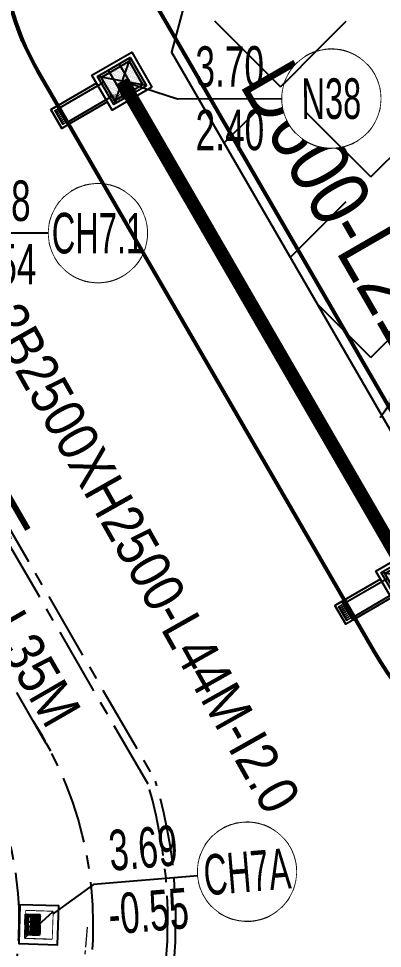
# Model space of a CAD drawing. Extents: x -2063571 to 559285, y 565862 to 1758715.
# Drawn here: x 558420.26 to 558433.72, y 1758426.72 to 1758461.13 of the extents above; entities that cross this region are included whole.
import ezdxf
from ezdxf.enums import TextEntityAlignment as Align

# ---------------------------------------------------------------- set-up
doc = ezdxf.new("R2010")
doc.units = 0
doc.header["$MEASUREMENT"] = 0
doc.set_wipeout_variables(frame=1)
for name, pattern in [('CENTER', [2, 1.25, -0.25, 0.25, -0.25]), ('CENTER2', [1.125, 0.75, -0.125, 0.125, -0.125]), ('DIVIDE2', [0.625, 0.25, -0.125, 0, -0.125, 0, -0.125]), ('HIDDEN', [0.375, 0.25, -0.125])]:
    doc.linetypes.add(name, pattern=pattern)
doc.layers.get('0').update_dxf_attribs({"linetype": 'CONTINUOUS'})
doc.layers.get('DEFPOINTS').update_dxf_attribs({"linetype": 'CONTINUOUS'})
for name, color, linetype in [('1-Pit', 7, 'CONTINUOUS'), ('1Duy NetDong', 1, 'CONTINUOUS'), ('B-3000', 5, 'CONTINUOUS'), ('d600', 4, 'DIVIDE2'), ('d800', 4, 'CENTER2'), ('GA D600', 4, 'CENTER2'), ('M35 X 500', 6, 'CONTINUOUS'), ('QHCT_Đất công cộng đơn vị ở', 1, 'CONTINUOUS'), ('ththep', 3, 'CONTINUOUS'), ('TNM_Dim_mangluoi', 7, 'CONTINUOUS')]:
    doc.layers.add(name, color=color, linetype=linetype)
for name, color, linetype, lineweight in [('11111111111111111', 251, 'CONTINUOUS', 0), ('1Duy CDDC', 4, 'CONTINUOUS', 5), ('1Duy CDMG', 3, 'CONTINUOUS', 5), ('1Duy TenGa', 6, 'CONTINUOUS', 5), ('CHIA LO', 40, 'CONTINUOUS', 0), ('DUONG CAT', 8, 'CONTINUOUS', 9), ('HACH', 9, 'CONTINUOUS', 5), ('KICH THUOC 1', 4, 'CONTINUOUS', 13), ('KT', 254, 'CONTINUOUS', 0), ('Q-MATCAT', 4, 'CONTINUOUS', 0)]:
    doc.layers.add(name, color=color, linetype=linetype, lineweight=lineweight)
doc.styles.add('Arial', font='arial.ttf', dxfattribs={"width": 0.85})
doc.styles.add('GT_Text_Duan1', font='VHAVAN.TTF', dxfattribs={"width": 1.1, "height": 25})
doc.styles.add('TEXT1', font='VHAVANB.TTF')
doc.dimstyles.new('1-1', dxfattribs={"dimtxt": 2, "dimasz": 1, "dimexe": 1, "dimexo": 1, "dimgap": 0.5, "dimtad": 1, "dimzin": 0, "dimdsep": 46, "dimtxsty": 'TEXT1', "dimblk": 'ARCHTICK', "dimcen": 0.09, "dimdle": 1, "dimclrd": 7, "dimclre": 7, "dimclrt": 151, "dimazin": 0, "dimtfac": 1, "dimtofl": 0, "dimtmove": 2, "dimatfit": 3, "dimfxl": 1, "dimtolj": 1, "dimtzin": 0, "dimarcsym": 0})
doc.dimstyles.new('2B2500X2500', dxfattribs={"dimtxt": 2.2, "dimasz": 3.5, "dimexe": 0.18, "dimexo": 0.0625, "dimgap": 0.2, "dimtad": 1, "dimdec": 0, "dimzin": 0, "dimdsep": 46, "dimtxsty": 'Arial', "dimcen": 0.09, "dimse1": 1, "dimse2": 1, "dimsd1": 1, "dimsd2": 1, "dimclrd": 2, "dimclrt": 256, "dimadec": 0, "dimazin": 0, "dimtfac": 1, "dimtdec": 0, "dimtofl": 0, "dimtmove": 2, "dimatfit": 3, "dimfxl": 1, "dimtfill": 1, "dimtfillclr": 256, "dimtolj": 1, "dimtzin": 0, "dimarcsym": 0})
doc.dimstyles.new('B2000X2000', dxfattribs={"dimtxt": 2.2, "dimasz": 3.5, "dimexe": 0.18, "dimexo": 0.0625, "dimgap": 0.2, "dimtad": 1, "dimdec": 0, "dimzin": 0, "dimdsep": 46, "dimtxsty": 'Arial', "dimcen": 0.09, "dimse1": 1, "dimse2": 1, "dimsd1": 1, "dimsd2": 1, "dimclrd": 2, "dimclrt": 256, "dimadec": 0, "dimazin": 0, "dimtfac": 1, "dimtdec": 0, "dimtofl": 0, "dimtmove": 2, "dimatfit": 3, "dimfxl": 1, "dimtfill": 1, "dimtfillclr": 256, "dimtolj": 1, "dimtzin": 0, "dimarcsym": 0})
doc.dimstyles.new('D300', dxfattribs={"dimtxt": 1.5, "dimasz": 3.5, "dimexe": 0.18, "dimexo": 0.0625, "dimgap": 0.2, "dimtad": 1, "dimdec": 0, "dimzin": 0, "dimdsep": 46, "dimtxsty": 'Arial', "dimcen": 0.09, "dimse1": 1, "dimse2": 1, "dimsd1": 1, "dimsd2": 1, "dimclrd": 2, "dimclrt": 256, "dimadec": 0, "dimazin": 0, "dimtfac": 1, "dimtdec": 0, "dimtofl": 0, "dimtmove": 2, "dimatfit": 3, "dimfxl": 1, "dimtfill": 1, "dimtfillclr": 256, "dimtolj": 1, "dimtzin": 0, "dimarcsym": 0})
doc.dimstyles.new('D600', dxfattribs={"dimtxt": 2.2, "dimasz": 3.5, "dimexe": 0.18, "dimexo": 0.0625, "dimgap": 0, "dimtad": 1, "dimdec": 0, "dimzin": 0, "dimdsep": 46, "dimtxsty": 'Arial', "dimcen": 0.09, "dimse1": 1, "dimse2": 1, "dimsd1": 1, "dimsd2": 1, "dimclrd": 2, "dimclrt": 256, "dimadec": 0, "dimazin": 0, "dimtfac": 1, "dimtdec": 0, "dimtofl": 0, "dimtmove": 2, "dimatfit": 3, "dimfxl": 1, "dimtfill": 1, "dimtfillclr": 256, "dimtolj": 1, "dimtzin": 0, "dimarcsym": 0})

# ---------------------------------------------------------------- blocks, each defined once
blk = doc.blocks.new('*D314')
at = {"layer": 'DEFPOINTS', "color": 0, "linetype": 'CENTER2', "lineweight": 35, "transparency": 16777216}
for p in [(558424.544, 1758470.062), (558408.824, 1758460.835), (558409.939, 1758458.935)]:
    blk.add_point(p, dxfattribs=at)
at = {"layer": 'KT', "linetype": 'CENTER2', "transparency": 16777216, "insert": (558419.659, 1758463.439), "char_height": 2.2, "attachment_point": 5, "rotation": 30.41, "style": 'Arial', "bg_fill": 3, "box_fill_scale": 1.25, "bg_fill_color": 256, "bg_fill_true_color": 13158600, "bg_fill_transparency": 0}
blk.add_mtext('\\A1;D600-L18-I1.7', dxfattribs=at)
blk = doc.blocks.new('*D289')
at = {"layer": 'DEFPOINTS', "color": 0, "linetype": 'CENTER2', "lineweight": 35, "transparency": 16777216}
for p in [(558413.469, 1758452.807), (558430.981, 1758422.543), (558429.414, 1758421.636)]:
    blk.add_point(p, dxfattribs=at)
at = {"layer": 'd800', "linetype": 'CENTER2', "transparency": 16777216, "insert": (558420.856, 1758437.074), "char_height": 1.5, "attachment_point": 5, "rotation": 300.0551, "style": 'Arial', "bg_fill": 3, "box_fill_scale": 1.25, "bg_fill_color": 256, "bg_fill_true_color": 13158600, "bg_fill_transparency": 0}
blk.add_mtext('\\A1;L35M', dxfattribs=at)
blk = doc.blocks.new('*D293')
at = {"layer": 'DEFPOINTS', "color": 0, "linetype": 'CENTER2', "lineweight": 35, "transparency": 16777216}
for p in [(558408.658, 1758460.741), (558430.407, 1758422.169), (558421.511, 1758417.153)]:
    blk.add_point(p, dxfattribs=at)
at = {"layer": 'd800', "linetype": 'CENTER2', "transparency": 16777216, "insert": (558424.876, 1758441.163), "char_height": 1.5, "attachment_point": 5, "rotation": 299.4173, "style": 'Arial', "bg_fill": 3, "box_fill_scale": 1.25, "bg_fill_color": 256, "bg_fill_true_color": 13158600, "bg_fill_transparency": 0}
blk.add_mtext('\\A1;2B2500XH2500-L44M-I2.0', dxfattribs=at)
blk = doc.blocks.new('g 25')
at = {"layer": 'HACH'}
h = blk.add_hatch(dxfattribs=at)
h.set_pattern_fill('DOTS', color=1, scale=0.75, angle=474.3672, style=0)
h.set_pattern_definition([(114.3671788103, (-1831200.80478, -224170.26384), (-0.0523692889328, 0.0020098775898), [0, -0.046875])])
edge = h.paths.add_edge_path()
edge.add_line((0.596, 0.239), (-0.595, 0.239))
edge.add_line((-0.595, 0.239), (-0.595, 0.695))
edge.add_line((-0.595, 0.695), (0.596, 0.695))
edge.add_line((0.596, 0.695), (0.596, 0.239))
h = blk.add_hatch(dxfattribs=at)
h.set_pattern_fill('DOTS', color=1, scale=0.75, angle=474.3672, style=0)
h.set_pattern_definition([(114.3671788103, (-1831200.99731, -224169.83876), (-0.0523692889328, 0.0020098775898), [0, -0.046875])])
edge = h.paths.add_edge_path()
edge.add_line((0.596, -0.228), (-0.595, -0.228))
edge.add_line((-0.595, -0.228), (-0.595, 0.229))
edge.add_line((-0.595, 0.229), (0.596, 0.229))
edge.add_line((0.596, 0.229), (0.596, -0.228))
h = blk.add_hatch(dxfattribs=at)
h.set_pattern_fill('DOTS', color=1, scale=0.75, angle=474.3672, style=0)
h.set_pattern_definition([(114.3671788103, (-1831201.18984, -224169.413678), (-0.0523692889328, 0.0020098775898), [0, -0.046875])])
edge = h.paths.add_edge_path()
edge.add_line((0.596, -0.695), (-0.595, -0.695))
edge.add_line((-0.595, -0.695), (-0.595, -0.238))
edge.add_line((-0.595, -0.238), (0.596, -0.238))
edge.add_line((0.596, -0.238), (0.596, -0.695))
at = {"color": 1, "linetype": 'HIDDEN', "ltscale": 7.5}
for p, q in [((-0.304, -2.5), (-0.299, -0.6)), ((0.301, -2.5), (0.301, -0.6)), ((0.301, -2.7), (-0.299, -2.7))]:
    blk.add_line(p, q, dxfattribs=at)
blk.add_lwpolyline([(-0.499, 0.6), (-0.499, -0.6), (0.501, -0.6), (0.501, 0.6)], close=True, dxfattribs=at)
at = {"layer": 'DUONG CAT', "color": 1}
for points in [[(0.596, 0.695), (0.596, 0.239), (-0.595, 0.239), (-0.595, 0.695)], [(0.596, 0.229), (0.596, -0.228), (-0.595, -0.228), (-0.595, 0.229)], [(0.596, -0.238), (0.596, -0.695), (-0.595, -0.695), (-0.595, -0.238)]]:
    blk.add_lwpolyline(points, close=True, dxfattribs=at)
at = {"layer": 'KICH THUOC 1', "color": 1, "ltscale": 5}
for points in [[(-0.299, -2.7), (-0.279, -2.7), (-0.279, -2.55), (-0.299, -2.55)], [(-0.226, -2.7), (-0.206, -2.7), (-0.206, -2.55), (-0.226, -2.55)], [(-0.154, -2.7), (-0.134, -2.7), (-0.134, -2.55), (-0.154, -2.55)], [(-0.081, -2.7), (-0.061, -2.7), (-0.061, -2.55), (-0.081, -2.55)], [(-0.009, -2.7), (0.011, -2.7), (0.011, -2.55), (-0.009, -2.55)], [(0.064, -2.7), (0.084, -2.7), (0.084, -2.55), (0.064, -2.55)], [(0.136, -2.7), (0.156, -2.7), (0.156, -2.55), (0.136, -2.55)], [(0.209, -2.7), (0.229, -2.7), (0.229, -2.55), (0.209, -2.55)], [(0.281, -2.7), (0.301, -2.7), (0.301, -2.55), (0.281, -2.55)]]:
    blk.add_lwpolyline(points, close=True, dxfattribs=at)
at = {"layer": 'M35 X 500', "color": 1}
for p, q in [((0.601, 0.695), (-0.595, -0.695)), ((-0.399, -0.85), (-0.399, -2.5)), ((0.401, -0.85), (0.401, -2.5)), ((-0.399, -2.5), (-0.399, -2.8)), ((0.401, -2.5), (0.401, -2.8)), ((0.401, -2.8), (-0.399, -2.8))]:
    blk.add_line(p, q, dxfattribs=at)
for points in [[(-0.749, 0.85), (-0.749, -0.85), (0.751, -0.85), (0.751, 0.85)], [(-0.599, 0.7), (-0.599, -0.7), (0.601, -0.7), (0.601, 0.7)], [(0.401, -2.8), (0.401, -2.5), (-0.399, -2.5), (-0.399, -2.8)]]:
    blk.add_lwpolyline(points, close=True, dxfattribs=at)
at = {"layer": 'ththep', "color": 1, "ltscale": 5}
for p, q in [((-0.595, 0.695), (0.596, -0.695)), ((-0.599, 0.234), (0.601, 0.234)), ((-0.599, -0.233), (0.601, -0.233)), ((-0.599, -0.7), (0.601, -0.7))]:
    blk.add_line(p, q, dxfattribs=at)
blk = doc.blocks.new('*D294')
at = {"layer": 'DEFPOINTS', "color": 0, "lineweight": 35, "transparency": 16777216}
for p in [(558424.107, 1758458.816), (558437.86, 1758442.249), (558434.722, 1758440.437)]:
    blk.add_point(p, dxfattribs=at)
at = {"layer": 'KT', "transparency": 16777216, "insert": (558433.524, 1758452), "char_height": 2.2, "attachment_point": 5, "rotation": 300.0098, "style": 'Arial', "bg_fill": 3, "box_fill_scale": 1.25, "bg_fill_color": 256, "bg_fill_true_color": 13158600, "bg_fill_transparency": 0}
blk.add_mtext('\\A1;D600-L21-I1.7', dxfattribs=at)
blk = doc.blocks.new('*U131')
at = {"layer": '1Duy NetDong', "ltscale": 0.2}
blk.add_lwpolyline([(6.457, -2.058), (6.552, -2.054), (6.647, -2.045), (6.741, -2.03), (6.834, -2.009), (6.925, -1.982), (7.015, -1.949), (7.102, -1.911), (7.187, -1.868), (7.269, -1.819), (7.347, -1.765), (7.422, -1.707), (7.493, -1.644), (7.561, -1.576), (7.623, -1.504), (7.682, -1.429), (7.735, -1.35), (7.783, -1.268), (7.826, -1.183), (7.864, -1.095), (7.896, -1.006), (7.922, -0.914), (7.942, -0.821), (7.957, -0.727), (7.966, -0.632), (7.968, -0.537), (7.965, -0.442), (7.956, -0.347), (7.941, -0.253), (7.919, -0.16), (7.893, -0.069), (7.86, 0.021), (7.822, 0.108), (7.778, 0.193), (7.73, 0.274), (7.676, 0.353), (7.617, 0.428), (7.554, 0.499), (7.487, 0.566), (7.415, 0.629), (7.34, 0.687), (7.261, 0.741), (7.179, 0.789), (7.094, 0.832), (7.006, 0.869), (6.916, 0.901), (6.825, 0.928), (6.732, 0.948), (6.638, 0.963), (6.543, 0.971), (6.448, 0.974), (6.353, 0.971), (6.258, 0.961), (6.164, 0.946), (6.071, 0.925), (5.98, 0.898), (5.89, 0.866), (5.803, 0.828), (5.718, 0.784), (5.636, 0.736), (5.558, 0.682), (5.483, 0.623), (5.411, 0.56), (5.344, 0.492), (5.281, 0.421), (5.223, 0.345), (5.17, 0.266), (5.122, 0.184), (5.079, 0.099), (5.041, 0.012), (5.009, -0.078), (4.983, -0.169), (4.963, -0.262), (4.948, -0.356), (4.939, -0.451), (4.937, -0.546), (4.94, -0.642), (4.949, -0.736), (4.964, -0.83), (4.985, -0.923), (5.012, -1.015), (5.045, -1.104), (5.083, -1.191), (5.126, -1.276), (5.175, -1.358), (5.229, -1.437), (5.287, -1.512), (5.351, -1.583), (5.418, -1.65), (5.49, -1.713), (5.565, -1.771), (5.644, -1.824), (5.726, -1.872), (5.811, -1.915), (5.899, -1.953), (5.988, -1.985), (6.08, -2.011), (6.173, -2.032), (6.267, -2.046), (6.362, -2.055)], close=True, dxfattribs=at)
at = {"layer": '1Duy NetDong', "ltscale": 3}
blk.add_lwpolyline([(4.937, -0.546), (1.709, -0.556), (1.709, -0.556), (0, 0)], dxfattribs=at)
at = {"layer": '1Duy CDDC', "ltscale": 3, "style": 'GT_Text_Duan1', "width": 0.65}
blk.add_attdef('DG', text='', height=1.25, rotation=0.1774, dxfattribs=at).set_placement((3.324, -0.885), align=Align.TOP_CENTER)
at = {"layer": '1Duy CDMG', "ltscale": 0.2, "style": 'GT_Text_Duan1', "width": 0.65}
blk.add_attdef('MG', text='', height=1.25, rotation=0.1774, dxfattribs=at).set_placement((3.323, -0.551), align=Align.BOTTOM_CENTER)
at = {"ltscale": 0.2}
blk.add_wipeout([(6.457, -2.058), (6.552, -2.054), (6.647, -2.045), (6.741, -2.03), (6.834, -2.009), (6.925, -1.982), (7.015, -1.949), (7.102, -1.911), (7.187, -1.868), (7.269, -1.819), (7.347, -1.765), (7.422, -1.707), (7.493, -1.644), (7.561, -1.576), (7.623, -1.504), (7.682, -1.429), (7.735, -1.35), (7.783, -1.268), (7.826, -1.183), (7.864, -1.095), (7.896, -1.006), (7.922, -0.914), (7.942, -0.821), (7.957, -0.727), (7.966, -0.632), (7.968, -0.537), (7.965, -0.442), (7.956, -0.347), (7.941, -0.253), (7.919, -0.16), (7.893, -0.069), (7.86, 0.021), (7.822, 0.108), (7.778, 0.193), (7.73, 0.274), (7.676, 0.353), (7.617, 0.428), (7.554, 0.499), (7.487, 0.566), (7.415, 0.629), (7.34, 0.687), (7.261, 0.741), (7.179, 0.789), (7.094, 0.832), (7.006, 0.869), (6.916, 0.901), (6.825, 0.928), (6.732, 0.948), (6.638, 0.963), (6.543, 0.971), (6.448, 0.974), (6.353, 0.971), (6.258, 0.961), (6.164, 0.946), (6.071, 0.925), (5.98, 0.898), (5.89, 0.866), (5.803, 0.828), (5.718, 0.784), (5.636, 0.736), (5.558, 0.682), (5.483, 0.623), (5.411, 0.56), (5.344, 0.492), (5.281, 0.421), (5.223, 0.345), (5.17, 0.266), (5.122, 0.184), (5.079, 0.099), (5.041, 0.012), (5.009, -0.078), (4.983, -0.169), (4.963, -0.262), (4.948, -0.356), (4.939, -0.451), (4.937, -0.546), (4.94, -0.642), (4.949, -0.736), (4.964, -0.83), (4.985, -0.923), (5.012, -1.015), (5.045, -1.104), (5.083, -1.191), (5.126, -1.276), (5.175, -1.358), (5.229, -1.437), (5.287, -1.512), (5.351, -1.583), (5.418, -1.65), (5.49, -1.713), (5.565, -1.771), (5.644, -1.824), (5.726, -1.872), (5.811, -1.915), (5.899, -1.953), (5.988, -1.985), (6.08, -2.011), (6.173, -2.032), (6.267, -2.046), (6.362, -2.055)], dxfattribs=at).dxf.layer = '1Duy NetDong'
at = {"layer": '1Duy TenGa', "ltscale": 3, "style": 'GT_Text_Duan1', "width": 0.6}
blk.add_attdef('TEN', text='', height=1.25, rotation=0.1774, dxfattribs=at).set_placement((6.452, -0.542), align=Align.MIDDLE_CENTER)
blk = doc.blocks.new('*U244')
at = {"layer": '1Duy NetDong', "ltscale": 0.2}
blk.add_lwpolyline([(10.076, -0.062), (10.172, -0.059), (10.266, -0.05), (10.36, -0.035), (10.453, -0.014), (10.545, 0.012), (10.634, 0.045), (10.722, 0.082), (10.807, 0.126), (10.889, 0.174), (10.967, 0.228), (11.043, 0.286), (11.114, 0.349), (11.181, 0.416), (11.244, 0.488), (11.303, 0.563), (11.356, 0.642), (11.405, 0.724), (11.448, 0.809), (11.486, 0.896), (11.518, 0.986), (11.545, 1.077), (11.565, 1.17), (11.58, 1.264), (11.589, 1.359), (11.592, 1.454), (11.589, 1.549), (11.58, 1.644), (11.565, 1.738), (11.545, 1.831), (11.518, 1.922), (11.486, 2.012), (11.448, 2.099), (11.405, 2.184), (11.356, 2.266), (11.303, 2.345), (11.244, 2.42), (11.181, 2.492), (11.114, 2.559), (11.043, 2.622), (10.967, 2.68), (10.889, 2.734), (10.807, 2.782), (10.722, 2.826), (10.634, 2.863), (10.545, 2.896), (10.453, 2.922), (10.36, 2.943), (10.266, 2.958), (10.172, 2.967), (10.076, 2.97), (9.981, 2.967), (9.886, 2.958), (9.792, 2.943), (9.699, 2.922), (9.608, 2.896), (9.518, 2.863), (9.431, 2.826), (9.346, 2.782), (9.264, 2.734), (9.185, 2.68), (9.11, 2.622), (9.039, 2.559), (8.971, 2.492), (8.908, 2.42), (8.85, 2.345), (8.797, 2.266), (8.748, 2.184), (8.705, 2.099), (8.667, 2.012), (8.635, 1.922), (8.608, 1.831), (8.587, 1.738), (8.573, 1.644), (8.564, 1.549), (8.561, 1.454), (8.564, 1.359), (8.573, 1.264), (8.587, 1.17), (8.608, 1.077), (8.635, 0.986), (8.667, 0.896), (8.705, 0.809), (8.748, 0.724), (8.797, 0.642), (8.85, 0.563), (8.908, 0.488), (8.971, 0.416), (9.039, 0.349), (9.11, 0.286), (9.185, 0.228), (9.264, 0.174), (9.346, 0.126), (9.431, 0.082), (9.518, 0.045), (9.608, 0.012), (9.699, -0.014), (9.792, -0.035), (9.886, -0.05), (9.981, -0.059)], close=True, dxfattribs=at)
at = {"layer": '1Duy NetDong', "ltscale": 3}
blk.add_lwpolyline([(8.561, 1.454), (5.333, 1.454), (5.333, 1.454), (0, 0)], dxfattribs=at)
at = {"layer": '1Duy CDDC', "ltscale": 3, "style": 'GT_Text_Duan1', "width": 0.65}
blk.add_attdef('DG', text='', height=1.25, dxfattribs=at).set_placement((6.947, 1.121), align=Align.TOP_CENTER)
at = {"layer": '1Duy CDMG', "ltscale": 0.2, "style": 'GT_Text_Duan1', "width": 0.65}
blk.add_attdef('MG', text='', height=1.25, dxfattribs=at).set_placement((6.947, 1.454), align=Align.BOTTOM_CENTER)
at = {"ltscale": 0.2}
blk.add_wipeout([(10.076, -0.062), (10.172, -0.059), (10.266, -0.05), (10.36, -0.035), (10.453, -0.014), (10.545, 0.012), (10.634, 0.045), (10.722, 0.082), (10.807, 0.126), (10.889, 0.174), (10.967, 0.228), (11.043, 0.286), (11.114, 0.349), (11.181, 0.416), (11.244, 0.488), (11.303, 0.563), (11.356, 0.642), (11.405, 0.724), (11.448, 0.809), (11.486, 0.896), (11.518, 0.986), (11.545, 1.077), (11.565, 1.17), (11.58, 1.264), (11.589, 1.359), (11.592, 1.454), (11.589, 1.549), (11.58, 1.644), (11.565, 1.738), (11.545, 1.831), (11.518, 1.922), (11.486, 2.012), (11.448, 2.099), (11.405, 2.184), (11.356, 2.266), (11.303, 2.345), (11.244, 2.42), (11.181, 2.492), (11.114, 2.559), (11.043, 2.622), (10.967, 2.68), (10.889, 2.734), (10.807, 2.782), (10.722, 2.826), (10.634, 2.863), (10.545, 2.896), (10.453, 2.922), (10.36, 2.943), (10.266, 2.958), (10.172, 2.967), (10.076, 2.97), (9.981, 2.967), (9.886, 2.958), (9.792, 2.943), (9.699, 2.922), (9.608, 2.896), (9.518, 2.863), (9.431, 2.826), (9.346, 2.782), (9.264, 2.734), (9.185, 2.68), (9.11, 2.622), (9.039, 2.559), (8.971, 2.492), (8.908, 2.42), (8.85, 2.345), (8.797, 2.266), (8.748, 2.184), (8.705, 2.099), (8.667, 2.012), (8.635, 1.922), (8.608, 1.831), (8.587, 1.738), (8.573, 1.644), (8.564, 1.549), (8.561, 1.454), (8.564, 1.359), (8.573, 1.264), (8.587, 1.17), (8.608, 1.077), (8.635, 0.986), (8.667, 0.896), (8.705, 0.809), (8.748, 0.724), (8.797, 0.642), (8.85, 0.563), (8.908, 0.488), (8.971, 0.416), (9.039, 0.349), (9.11, 0.286), (9.185, 0.228), (9.264, 0.174), (9.346, 0.126), (9.431, 0.082), (9.518, 0.045), (9.608, 0.012), (9.699, -0.014), (9.792, -0.035), (9.886, -0.05), (9.981, -0.059)], dxfattribs=at).dxf.layer = '1Duy NetDong'
at = {"layer": '1Duy TenGa', "ltscale": 3, "style": 'GT_Text_Duan1', "width": 0.6}
blk.add_attdef('TEN', text='', height=1.25, dxfattribs=at).set_placement((10.076, 1.454), align=Align.MIDDLE_CENTER)
blk = doc.blocks.new('*U246')
at = {"layer": '1Duy NetDong', "ltscale": 0.2}
blk.add_lwpolyline([(6.668, -0.338), (6.763, -0.335), (6.858, -0.325), (6.952, -0.31), (7.045, -0.289), (7.136, -0.262), (7.226, -0.23), (7.313, -0.192), (7.398, -0.148), (7.479, -0.099), (7.558, -0.046), (7.633, 0.013), (7.704, 0.076), (7.771, 0.144), (7.834, 0.215), (7.892, 0.291), (7.946, 0.37), (7.994, 0.452), (8.037, 0.537), (8.074, 0.624), (8.106, 0.714), (8.133, 0.806), (8.153, 0.899), (8.168, 0.993), (8.176, 1.087), (8.179, 1.183), (8.176, 1.278), (8.167, 1.373), (8.151, 1.467), (8.13, 1.559), (8.103, 1.651), (8.071, 1.74), (8.033, 1.828), (7.989, 1.912), (7.941, 1.994), (7.887, 2.073), (7.828, 2.148), (7.765, 2.219), (7.697, 2.286), (7.626, 2.349), (7.55, 2.407), (7.471, 2.46), (7.389, 2.509), (7.304, 2.552), (7.217, 2.589), (7.127, 2.621), (7.036, 2.647), (6.943, 2.668), (6.849, 2.682), (6.754, 2.691), (6.659, 2.694), (6.563, 2.691), (6.469, 2.681), (6.375, 2.666), (6.282, 2.645), (6.19, 2.618), (6.101, 2.586), (6.014, 2.548), (5.929, 2.504), (5.847, 2.455), (5.768, 2.402), (5.693, 2.343), (5.622, 2.28), (5.555, 2.212), (5.492, 2.141), (5.434, 2.065), (5.381, 1.986), (5.333, 1.904), (5.29, 1.819), (5.252, 1.732), (5.22, 1.642), (5.194, 1.55), (5.173, 1.457), (5.159, 1.363), (5.15, 1.268), (5.147, 1.173), (5.151, 1.078), (5.16, 0.983), (5.175, 0.889), (5.196, 0.796), (5.223, 0.705), (5.256, 0.616), (5.294, 0.528), (5.337, 0.444), (5.386, 0.362), (5.44, 0.283), (5.498, 0.208), (5.561, 0.137), (5.629, 0.07), (5.701, 0.007), (5.776, -0.051), (5.855, -0.104), (5.937, -0.153), (6.022, -0.196), (6.11, -0.233), (6.199, -0.265), (6.291, -0.291), (6.384, -0.312), (6.478, -0.327), (6.573, -0.335)], close=True, dxfattribs=at)
at = {"layer": '1Duy NetDong', "ltscale": 3}
blk.add_lwpolyline([(5.147, 1.173), (1.919, 1.163), (1.919, 1.163), (0, 0)], dxfattribs=at)
at = {"layer": '1Duy CDDC', "ltscale": 3, "style": 'GT_Text_Duan1', "width": 0.65}
blk.add_attdef('DG', text='', height=1.25, rotation=0.1774, dxfattribs=at).set_placement((3.534, 0.835), align=Align.TOP_CENTER)
at = {"layer": '1Duy CDMG', "ltscale": 0.2, "style": 'GT_Text_Duan1', "width": 0.65}
blk.add_attdef('MG', text='', height=1.25, rotation=0.1774, dxfattribs=at).set_placement((3.533, 1.168), align=Align.BOTTOM_CENTER)
at = {"ltscale": 0.2}
blk.add_wipeout([(6.668, -0.338), (6.763, -0.335), (6.858, -0.325), (6.952, -0.31), (7.045, -0.289), (7.136, -0.262), (7.226, -0.23), (7.313, -0.192), (7.398, -0.148), (7.479, -0.099), (7.558, -0.046), (7.633, 0.013), (7.704, 0.076), (7.771, 0.144), (7.834, 0.215), (7.892, 0.291), (7.946, 0.37), (7.994, 0.452), (8.037, 0.537), (8.074, 0.624), (8.106, 0.714), (8.133, 0.806), (8.153, 0.899), (8.168, 0.993), (8.176, 1.087), (8.179, 1.183), (8.176, 1.278), (8.167, 1.373), (8.151, 1.467), (8.13, 1.559), (8.103, 1.651), (8.071, 1.74), (8.033, 1.828), (7.989, 1.912), (7.941, 1.994), (7.887, 2.073), (7.828, 2.148), (7.765, 2.219), (7.697, 2.286), (7.626, 2.349), (7.55, 2.407), (7.471, 2.46), (7.389, 2.509), (7.304, 2.552), (7.217, 2.589), (7.127, 2.621), (7.036, 2.647), (6.943, 2.668), (6.849, 2.682), (6.754, 2.691), (6.659, 2.694), (6.563, 2.691), (6.469, 2.681), (6.375, 2.666), (6.282, 2.645), (6.19, 2.618), (6.101, 2.586), (6.014, 2.548), (5.929, 2.504), (5.847, 2.455), (5.768, 2.402), (5.693, 2.343), (5.622, 2.28), (5.555, 2.212), (5.492, 2.141), (5.434, 2.065), (5.381, 1.986), (5.333, 1.904), (5.29, 1.819), (5.252, 1.732), (5.22, 1.642), (5.194, 1.55), (5.173, 1.457), (5.159, 1.363), (5.15, 1.268), (5.147, 1.173), (5.151, 1.078), (5.16, 0.983), (5.175, 0.889), (5.196, 0.796), (5.223, 0.705), (5.256, 0.616), (5.294, 0.528), (5.337, 0.444), (5.386, 0.362), (5.44, 0.283), (5.498, 0.208), (5.561, 0.137), (5.629, 0.07), (5.701, 0.007), (5.776, -0.051), (5.855, -0.104), (5.937, -0.153), (6.022, -0.196), (6.11, -0.233), (6.199, -0.265), (6.291, -0.291), (6.384, -0.312), (6.478, -0.327), (6.573, -0.335)], dxfattribs=at).dxf.layer = '1Duy NetDong'
at = {"layer": '1Duy TenGa', "ltscale": 3, "style": 'GT_Text_Duan1', "width": 0.6}
blk.add_attdef('TEN', text='', height=1.25, rotation=0.1774, dxfattribs=at).set_placement((6.663, 1.178), align=Align.MIDDLE_CENTER)
blk = doc.blocks.new('hoga')
at = {"layer": '1-Pit', "color": 40, "linetype": 'Continuous'}
for points in [[(0.72, 0.72), (0.72, -0.72), (-0.72, -0.72), (-0.72, 0.72)], [(0.5, 0.5), (0.5, -0.5), (-0.5, -0.5), (-0.5, 0.5)]]:
    blk.add_lwpolyline(points, close=True, dxfattribs=at)
at = {"color": 40, "linetype": 'Continuous'}
blk.add_wipeout([(-0.5, -0.5), (-0.5, 0.5), (0.5, 0.5), (0.5, -0.5), (-0.5, -0.499)], dxfattribs=at).dxf.layer = '1-Pit'
at = {"layer": '1-Pit', "color": 40, "linetype": 'Continuous'}
for p, q in [((0.5, 0.382), (-0.042, 0.382)), ((-0.042, 0), (-0.042, 0.382)), ((0.099, 0.327), (0.099, 0.382)), ((0.11, 0.327), (0.11, 0.382)), ((0.333, 0.327), (0.333, 0.382)), ((0.344, 0.327), (0.344, 0.382)), ((0.5, 0.382), (0.5, -0.345)), ((0.5, 0), (0.5, 0.382)), ((-0.042, 0), (-0.042, 0.313)), ((-0.031, 0), (-0.031, 0.302)), ((0.404, 0.327), (-0.027, 0.327)), ((0.1, 0.313), (-0.027, 0.313)), ((-0.027, 0.313), (-0.027, 0)), ((-0.027, 0), (-0.027, 0.305)), ((-0.027, 0), (-0.027, 0.305)), ((-0.027, 0), (-0.027, 0.305)), ((-0.027, 0), (-0.027, 0.302)), ((0.404, 0.316), (-0.016, 0.316)), ((-0.013, 0.298), (0.402, 0.298)), ((-0.013, 0.298), (0.402, 0.298)), ((-0.013, 0.298), (0.402, 0.298)), ((-0.013, 0.298), (-0.013, 0)), ((-0.013, 0.298), (-0.013, 0)), ((-0.013, 0.298), (-0.013, 0)), ((-0.013, 0.291), (-0.013, 0.276)), ((-0.013, 0.284), (-0.013, 0)), ((-0.013, 0.247), (-0.013, 0.233)), ((-0.013, 0.204), (-0.013, 0.189)), ((-0.013, 0.16), (-0.013, 0.145)), ((-0.013, 0.116), (-0.013, 0.102)), ((-0.013, 0.073), (-0.013, 0.058)), ((-0.013, 0.029), (-0.013, 0.015)), ((-0.013, 0), (0.3, 0)), ((-0.013, 0), (0.3, 0)), ((-0.005, 0.298), (0.098, 0.298)), ((-0.005, 0.269), (0.105, 0.269)), ((-0.005, 0.255), (0.107, 0.255)), ((-0.005, 0.225), (0.107, 0.225)), ((-0.005, 0.211), (0.107, 0.211)), ((-0.005, 0.182), (0.107, 0.182)), ((-0.005, 0.167), (0.107, 0.167)), ((-0.005, 0.138), (0.107, 0.138)), ((-0.005, 0.124), (0.107, 0.124)), ((-0.005, 0.095), (0.107, 0.095)), ((-0.005, 0.08), (0.107, 0.08)), ((-0.005, 0.051), (0.107, 0.051)), ((-0.005, 0.036), (0.107, 0.036)), ((-0.005, 0.007), (0.107, 0.007)), ((0.387, 0.298), (0.002, 0.298)), ((0.113, 0.284), (0.113, 0.276)), ((0.115, 0.247), (0.115, 0.233)), ((0.115, 0.204), (0.115, 0.189)), ((0.115, 0.16), (0.115, 0.145)), ((0.115, 0.116), (0.115, 0.102)), ((0.115, 0.073), (0.115, 0.058)), ((0.115, 0.029), (0.115, 0.015)), ((0.144, 0.247), (0.144, 0.233)), ((0.144, 0.204), (0.144, 0.189)), ((0.144, 0.16), (0.144, 0.145)), ((0.144, 0.116), (0.144, 0.102)), ((0.144, 0.073), (0.144, 0.058)), ((0.144, 0.029), (0.144, 0.015)), ((0.145, 0.291), (0.145, 0.276)), ((0.264, 0.255), (0.151, 0.255)), ((0.264, 0.225), (0.151, 0.225)), ((0.264, 0.211), (0.151, 0.211)), ((0.264, 0.182), (0.151, 0.182)), ((0.264, 0.167), (0.151, 0.167)), ((0.264, 0.138), (0.151, 0.138)), ((0.264, 0.124), (0.151, 0.124)), ((0.264, 0.095), (0.151, 0.095)), ((0.264, 0.08), (0.151, 0.08)), ((0.264, 0.051), (0.151, 0.051)), ((0.264, 0.036), (0.151, 0.036)), ((0.264, 0.007), (0.151, 0.007)), ((0.264, 0.298), (0.153, 0.298)), ((0.264, 0.269), (0.153, 0.269)), ((0.158, 0.313), (0.431, 0.313)), ((0.264, 0.298), (0.16, 0.298)), ((0.229, 0.004), (0.229, 0)), ((0.271, 0.291), (0.271, 0.276)), ((0.271, 0.247), (0.271, 0.233)), ((0.271, 0.204), (0.271, 0.189)), ((0.271, 0.16), (0.271, 0.145)), ((0.271, 0.116), (0.271, 0.102)), ((0.271, 0.073), (0.271, 0.058)), ((0.271, 0.029), (0.271, 0.015)), ((0.3, 0.284), (0.3, 0)), ((0.3, 0.284), (0.402, 0.284)), ((0.3, 0.095), (0.402, 0.095)), ((0.3, 0.08), (0.402, 0.08)), ((0.3, -0.284), (0.3, 0)), ((0.402, 0.298), (0.402, 0)), ((0.402, 0.298), (0.402, 0)), ((0.402, 0.298), (0.402, 0)), ((0.402, 0), (0.402, 0.284)), ((0.402, 0), (0.402, 0.284)), ((0.402, -0.298), (0.402, 0)), ((0.402, -0.298), (0.402, 0)), ((0.402, -0.298), (0.402, 0)), ((0.402, 0), (0.402, -0.284)), ((0.402, 0), (0.402, -0.284)), ((0.431, 0.327), (0.404, 0.327)), ((0.42, 0.316), (0.404, 0.316)), ((0.431, 0), (0.431, 0.313)), ((0.473, 0.205), (0.431, 0.205)), ((0.473, 0.137), (0.431, 0.137)), ((0.431, 0), (0.431, -0.313)), ((0.435, 0), (0.435, 0.302)), ((0.476, 0.205), (0.435, 0.205)), ((0.476, 0.137), (0.435, 0.137)), ((0.435, 0), (0.435, -0.302)), ((0.445, 0), (0.445, 0.313)), ((0.489, 0.215), (0.445, 0.215)), ((0.482, 0.207), (0.445, 0.207)), ((0.482, 0.135), (0.445, 0.135)), ((0.489, 0.127), (0.445, 0.127)), ((0.445, 0), (0.445, -0.313)), ((0.454, 0.215), (0.454, 0.127)), ((0.454, 0.205), (0.454, 0.137)), ((0.461, 0.224), (0.461, 0.122)), ((0.468, 0.215), (0.468, 0.127)), ((0.468, 0.205), (0.468, 0.137)), ((0.476, 0.205), (0.476, 0.137)), ((0.482, 0.135), (0.482, 0.207)), ((0.489, 0.127), (0.489, 0.215)), ((0.5, 0), (0.5, -0.382)), ((-0.042, 0), (-0.042, -0.382)), ((-0.042, 0), (-0.042, -0.313)), ((-0.031, 0), (-0.031, -0.302)), ((-0.027, 0), (-0.027, -0.305)), ((-0.027, 0), (-0.027, -0.305)), ((-0.027, 0), (-0.027, -0.305)), ((-0.027, -0.313), (-0.027, 0)), ((-0.027, 0), (-0.027, -0.302)), ((0.1, -0.313), (-0.027, -0.313)), ((0.404, -0.327), (-0.027, -0.327)), ((0.404, -0.316), (-0.016, -0.316)), ((-0.013, -0.298), (-0.013, 0)), ((-0.013, -0.298), (-0.013, 0)), ((-0.013, -0.298), (-0.013, 0)), ((-0.013, -0.284), (-0.013, 0)), ((-0.013, -0.029), (-0.013, -0.015)), ((-0.013, -0.073), (-0.013, -0.058)), ((-0.013, -0.116), (-0.013, -0.102)), ((-0.013, -0.16), (-0.013, -0.145)), ((-0.013, -0.204), (-0.013, -0.189)), ((-0.013, -0.247), (-0.013, -0.233)), ((-0.013, -0.291), (-0.013, -0.276)), ((-0.013, -0.298), (0.402, -0.298)), ((-0.013, -0.298), (0.402, -0.298)), ((-0.013, -0.298), (0.402, -0.298)), ((-0.005, -0.007), (0.107, -0.007)), ((-0.005, -0.036), (0.107, -0.036)), ((-0.005, -0.051), (0.107, -0.051)), ((-0.005, -0.08), (0.107, -0.08)), ((-0.005, -0.095), (0.107, -0.095)), ((-0.005, -0.124), (0.107, -0.124)), ((-0.005, -0.138), (0.107, -0.138)), ((-0.005, -0.167), (0.107, -0.167)), ((-0.005, -0.182), (0.107, -0.182)), ((-0.005, -0.211), (0.107, -0.211)), ((-0.005, -0.225), (0.107, -0.225)), ((-0.005, -0.255), (0.107, -0.255)), ((-0.005, -0.269), (0.105, -0.269)), ((-0.005, -0.298), (0.098, -0.298)), ((0.387, -0.298), (0.002, -0.298)), ((0.099, -0.327), (0.099, -0.382)), ((0.11, -0.327), (0.11, -0.382)), ((0.113, -0.284), (0.113, -0.276)), ((0.115, -0.029), (0.115, -0.015)), ((0.115, -0.073), (0.115, -0.058)), ((0.115, -0.116), (0.115, -0.102)), ((0.115, -0.16), (0.115, -0.145)), ((0.115, -0.204), (0.115, -0.189)), ((0.115, -0.247), (0.115, -0.233)), ((0.144, -0.029), (0.144, -0.015)), ((0.144, -0.073), (0.144, -0.058)), ((0.144, -0.116), (0.144, -0.102)), ((0.144, -0.16), (0.144, -0.145)), ((0.144, -0.204), (0.144, -0.189)), ((0.144, -0.247), (0.144, -0.233)), ((0.145, -0.291), (0.145, -0.276)), ((0.264, -0.007), (0.151, -0.007)), ((0.264, -0.036), (0.151, -0.036)), ((0.264, -0.051), (0.151, -0.051)), ((0.264, -0.08), (0.151, -0.08)), ((0.264, -0.095), (0.151, -0.095)), ((0.264, -0.124), (0.151, -0.124)), ((0.264, -0.138), (0.151, -0.138)), ((0.264, -0.167), (0.151, -0.167)), ((0.264, -0.182), (0.151, -0.182)), ((0.264, -0.211), (0.151, -0.211)), ((0.264, -0.225), (0.151, -0.225)), ((0.264, -0.255), (0.151, -0.255)), ((0.264, -0.269), (0.153, -0.269)), ((0.264, -0.298), (0.153, -0.298)), ((0.158, -0.313), (0.431, -0.313)), ((0.264, -0.298), (0.16, -0.298)), ((0.271, -0.029), (0.271, -0.015)), ((0.271, -0.073), (0.271, -0.058)), ((0.271, -0.116), (0.271, -0.102)), ((0.271, -0.16), (0.271, -0.145)), ((0.271, -0.204), (0.271, -0.189)), ((0.271, -0.247), (0.271, -0.233)), ((0.271, -0.291), (0.271, -0.276)), ((0.3, -0.08), (0.402, -0.08)), ((0.3, -0.095), (0.402, -0.095)), ((0.3, -0.284), (0.402, -0.284)), ((0.333, -0.327), (0.333, -0.382)), ((0.344, -0.327), (0.344, -0.382)), ((0.42, -0.316), (0.404, -0.316)), ((0.431, -0.327), (0.404, -0.327)), ((0.473, -0.137), (0.431, -0.137)), ((0.473, -0.205), (0.431, -0.205)), ((0.476, -0.137), (0.435, -0.137)), ((0.476, -0.205), (0.435, -0.205)), ((0.489, -0.127), (0.445, -0.127)), ((0.482, -0.135), (0.445, -0.135)), ((0.482, -0.207), (0.445, -0.207)), ((0.489, -0.215), (0.445, -0.215)), ((0.454, -0.215), (0.454, -0.127)), ((0.454, -0.205), (0.454, -0.137)), ((0.461, -0.224), (0.461, -0.122)), ((0.468, -0.215), (0.468, -0.127)), ((0.468, -0.205), (0.468, -0.137)), ((0.476, -0.205), (0.476, -0.137)), ((0.482, -0.135), (0.482, -0.207)), ((0.489, -0.127), (0.489, -0.215)), ((0.5, -0.382), (-0.042, -0.382))]:
    blk.add_line(p, q, dxfattribs=at)
at = {"layer": '1-Pit', "color": 40, "linetype": 'Continuous', "const_width": 0.00742}
for points in [[(0.032, 0.018, 1), (0.039, 0.018, 1)], [(0.032, -0.018, -1), (0.039, -0.018, -1)]]:
    blk.add_lwpolyline(points, format="xyb", close=True, dxfattribs=at)
at = {"layer": '1-Pit', "color": 40, "linetype": 'Continuous'}
for centre in [(0.001, 0.355), (0.464, 0.355), (0.001, -0.355), (0.464, -0.355)]:
    blk.add_circle(centre, 0.0109, dxfattribs=at)
for centre, radius, start, end in [((-0.027, 0.313), 0.0145, 90, 180), ((-0.016, 0.302), 0.0145, 90, 180), ((0.002, 0.284), 0.0145, 90, 180), ((-0.005, 0.291), 0.00727, 90, 180), ((-0.005, 0.276), 0.00727, 180, 270), ((-0.005, 0.247), 0.00727, 90, 180), ((-0.005, 0.233), 0.00727, 180, 270), ((-0.005, 0.204), 0.00727, 90, 180), ((-0.005, 0.189), 0.00727, 180, 270), ((-0.005, 0.16), 0.00727, 90, 180), ((-0.005, 0.145), 0.00727, 180, 270), ((-0.005, 0.116), 0.00727, 90, 180), ((-0.005, 0.102), 0.00727, 180, 270), ((-0.005, 0.073), 0.00727, 90, 180), ((-0.005, 0.058), 0.00727, 180, 270), ((-0.005, 0.029), 0.00727, 90, 180), ((-0.005, 0.015), 0.00727, 180, 270), ((0.098, 0.284), 0.0145, 0, 90), ((0.1, 0.284), 0.0291, 0, 90), ((0.105, 0.276), 0.00727, 270, 0), ((0.107, 0.247), 0.00727, 0, 90), ((0.107, 0.233), 0.00727, 270, 0), ((0.107, 0.204), 0.00727, 0, 90), ((0.107, 0.189), 0.00727, 270, 0), ((0.107, 0.16), 0.00727, 0, 90), ((0.107, 0.145), 0.00727, 270, 0), ((0.107, 0.116), 0.00727, 0, 90), ((0.107, 0.102), 0.00727, 270, 0), ((0.107, 0.073), 0.00727, 0, 90), ((0.107, 0.058), 0.00727, 270, 0), ((0.107, 0.029), 0.00727, 0, 90), ((0.107, 0.015), 0.00727, 270, 0), ((0.158, 0.284), 0.0291, 90, 180), ((0.151, 0.247), 0.00727, 90, 180), ((0.151, 0.233), 0.00727, 180, 270), ((0.151, 0.204), 0.00727, 90, 180), ((0.151, 0.189), 0.00727, 180, 270), ((0.151, 0.16), 0.00727, 90, 180), ((0.151, 0.145), 0.00727, 180, 270), ((0.151, 0.116), 0.00727, 90, 180), ((0.151, 0.102), 0.00727, 180, 270), ((0.151, 0.073), 0.00727, 90, 180), ((0.151, 0.058), 0.00727, 180, 270), ((0.151, 0.029), 0.00727, 90, 180), ((0.151, 0.015), 0.00727, 180, 270), ((0.153, 0.291), 0.00727, 90, 180), ((0.153, 0.276), 0.00727, 180, 270), ((0.264, 0.291), 0.00727, 0, 90), ((0.264, 0.276), 0.00727, 270, 0), ((0.264, 0.247), 0.00727, 0, 90), ((0.264, 0.233), 0.00727, 270, 0), ((0.264, 0.204), 0.00727, 0, 90), ((0.264, 0.189), 0.00727, 270, 0), ((0.264, 0.16), 0.00727, 0, 90), ((0.264, 0.145), 0.00727, 270, 0), ((0.264, 0.116), 0.00727, 0, 90), ((0.264, 0.102), 0.00727, 270, 0), ((0.264, 0.073), 0.00727, 0, 90), ((0.264, 0.058), 0.00727, 270, 0), ((0.264, 0.029), 0.00727, 0, 90), ((0.264, 0.015), 0.00727, 270, 0), ((0.387, 0.284), 0.0145, 0, 90), ((0.42, 0.302), 0.0145, 0, 90), ((0.431, 0.313), 0.0145, 0, 90), ((-0.027, -0.313), 0.0145, 180, 270), ((-0.016, -0.302), 0.0145, 180, 270), ((-0.005, -0.015), 0.00727, 90, 180), ((-0.005, -0.029), 0.00727, 180, 270), ((-0.005, -0.058), 0.00727, 90, 180), ((-0.005, -0.073), 0.00727, 180, 270), ((-0.005, -0.102), 0.00727, 90, 180), ((-0.005, -0.116), 0.00727, 180, 270), ((-0.005, -0.145), 0.00727, 90, 180), ((-0.005, -0.16), 0.00727, 180, 270), ((-0.005, -0.189), 0.00727, 90, 180), ((-0.005, -0.204), 0.00727, 180, 270), ((-0.005, -0.233), 0.00727, 90, 180), ((-0.005, -0.247), 0.00727, 180, 270), ((-0.005, -0.276), 0.00727, 90, 180), ((0.002, -0.284), 0.0145, 180, 270), ((-0.005, -0.291), 0.00727, 180, 270), ((0.098, -0.284), 0.0145, 270, 0), ((0.1, -0.284), 0.0291, 270, 0), ((0.105, -0.276), 0.00727, 0, 90), ((0.107, -0.015), 0.00727, 0, 90), ((0.107, -0.029), 0.00727, 270, 0), ((0.107, -0.058), 0.00727, 0, 90), ((0.107, -0.073), 0.00727, 270, 0), ((0.107, -0.102), 0.00727, 0, 90), ((0.107, -0.116), 0.00727, 270, 0), ((0.107, -0.145), 0.00727, 0, 90), ((0.107, -0.16), 0.00727, 270, 0), ((0.107, -0.189), 0.00727, 0, 90), ((0.107, -0.204), 0.00727, 270, 0), ((0.107, -0.233), 0.00727, 0, 90), ((0.107, -0.247), 0.00727, 270, 0), ((0.158, -0.284), 0.0291, 180, 270), ((0.151, -0.015), 0.00727, 90, 180), ((0.151, -0.029), 0.00727, 180, 270), ((0.151, -0.058), 0.00727, 90, 180), ((0.151, -0.073), 0.00727, 180, 270), ((0.151, -0.102), 0.00727, 90, 180), ((0.151, -0.116), 0.00727, 180, 270), ((0.151, -0.145), 0.00727, 90, 180), ((0.151, -0.16), 0.00727, 180, 270), ((0.151, -0.189), 0.00727, 90, 180), ((0.151, -0.204), 0.00727, 180, 270), ((0.151, -0.233), 0.00727, 90, 180), ((0.151, -0.247), 0.00727, 180, 270), ((0.153, -0.276), 0.00727, 90, 180), ((0.153, -0.291), 0.00727, 180, 270), ((0.264, -0.015), 0.00727, 0, 90), ((0.264, -0.029), 0.00727, 270, 0), ((0.264, -0.058), 0.00727, 0, 90), ((0.264, -0.073), 0.00727, 270, 0), ((0.264, -0.102), 0.00727, 0, 90), ((0.264, -0.116), 0.00727, 270, 0), ((0.264, -0.145), 0.00727, 0, 90), ((0.264, -0.16), 0.00727, 270, 0), ((0.264, -0.189), 0.00727, 0, 90), ((0.264, -0.204), 0.00727, 270, 0), ((0.264, -0.233), 0.00727, 0, 90), ((0.264, -0.247), 0.00727, 270, 0), ((0.264, -0.276), 0.00727, 0, 90), ((0.264, -0.291), 0.00727, 270, 0), ((0.387, -0.284), 0.0145, 270, 0), ((0.42, -0.302), 0.0145, 270, 0), ((0.431, -0.313), 0.0145, 270, 0)]:
    blk.add_arc(centre, radius, start, end, dxfattribs=at)
at = {"layer": 'TNM_Dim_mangluoi', "linetype": 'ByBlock'}
blk.add_line((-0.5, 0.5), (0.5, -0.5), dxfattribs=at)
blk = doc.blocks.new('_ARCHTICK')
at = {"color": 0, "linetype": 'ByBlock', "const_width": 0.15}
blk.add_lwpolyline([(-0.5, -0.5), (0.5, 0.5)], dxfattribs=at)
blk = doc.blocks.new('*D310')
at = {"layer": 'DEFPOINTS', "color": 0, "linetype": 'CENTER2', "lineweight": 35, "transparency": 16777216}
for p in [(558413.234, 1758453.813), (558408.375, 1758451.001), (558417.197, 1758446.964)]:
    blk.add_point(p, dxfattribs=at)
at = {"layer": 'Q-MATCAT', "color": 7, "linetype": 'CENTER2', "lineweight": -2, "transparency": 16777216}
for p, q in [((558413.735, 1758452.947), (558417.697, 1758446.099)), ((558408.876, 1758450.136), (558412.839, 1758443.288)), ((558411.472, 1758443.652), (558418.062, 1758447.465))]:
    blk.add_line(p, q, dxfattribs=at)
for p, rotation in [((558417.197, 1758446.964), 30.05484365583885), ((558412.338, 1758444.153), 210.0548436558388)]:
    blk.add_blockref('_ARCHTICK', p, dxfattribs=dict(at, rotation=rotation))
at = {"layer": 'Q-MATCAT', "color": 151, "linetype": 'CENTER2', "transparency": 16777216, "insert": (558417.183, 1758441.384), "char_height": 2, "attachment_point": 5, "rotation": 30.0548, "style": 'TEXT1'}
blk.add_mtext('\\A1;5.61M', dxfattribs=at)

msp = doc.modelspace()

# ---------------------------------------------------------------- dimensions: what is measured, and where the dimension line sits
at = {"layer": 'KT', "linetype": 'CENTER2'}
dim = msp.add_linear_dim(base=(558409.939, 1758458.935), p1=(558424.544, 1758470.062), p2=(558408.824, 1758460.835), angle=210.41, dimstyle='D600', override={"dimpost": 'D600-L<>-I1.7'}, dxfattribs=at)
dim.commit()
dim.dimension.update_dxf_attribs({"geometry": '*D314', "text_midpoint": (558419.659, 1758463.439), "dimtype": 161})

# ---------------------------------------------------------------- next in the draw order: linework, layer by layer
at = {"layer": 'B-3000', "color": 7, "linetype": 'CENTER', "ltscale": 2, "flags": 128}
msp.add_lwpolyline([(558425.05, 1758432.793), (558408.824, 1758460.835)], dxfattribs=at)

# ---------------------------------------------------------------- next in the draw order: dimensions: what is measured, and where the dimension line sits
at = {"layer": 'd800', "linetype": 'CENTER2'}
dim = msp.add_linear_dim(base=(558429.414, 1758421.636), p1=(558413.469, 1758452.807), p2=(558430.981, 1758422.543), angle=300.0551, dimstyle='B2000X2000', override={"dimtxt": 1.5, "dimpost": 'L<>M'}, dxfattribs=at)
dim.commit()
dim.dimension.update_dxf_attribs({"geometry": '*D289', "text_midpoint": (558420.856, 1758437.074), "dimtype": 161})

# ---------------------------------------------------------------- next in the draw order: dimensions: what is measured, and where the dimension line sits
dim = msp.add_linear_dim(base=(558421.511, 1758417.153), p1=(558408.658, 1758460.741), p2=(558430.407, 1758422.169), angle=299.4173, dimstyle='2B2500X2500', override={"dimtxt": 1.5, "dimpost": '2B2500XH2500-L<>M-I2.0'}, dxfattribs=at)
dim.commit()
dim.dimension.update_dxf_attribs({"geometry": '*D293', "text_midpoint": (558424.876, 1758441.163), "dimtype": 161})

# ---------------------------------------------------------------- next in the draw order: linework, layer by layer
at = {"layer": 'B-3000', "color": 8, "linetype": 'CENTER', "ltscale": 2, "flags": 128}
msp.add_lwpolyline([(558421.451, 1758434.021), (558400.147, 1758470.839)], dxfattribs=at)
at = {"layer": 'B-3000', "color": 7, "linetype": 'CENTER', "ltscale": 2, "elevation": -0.7, "flags": 128}
msp.add_lwpolyline([(558414.404, 1758417.003), (558415.879, 1758418.291, 0.364663), (558418.633, 1758433.886, 0.364663)], format="xyb", dxfattribs=at)
at = {"layer": 'd600', "color": 6, "linetype": 'DIVIDE2', "ltscale": 10, "const_width": 0.5}
msp.add_lwpolyline([(558424.084, 1758458.822), (558434.776, 1758440.344)], dxfattribs=at)

# ---------------------------------------------------------------- next in the draw order: block references
at = {"layer": '1Duy NetDong', "xscale": 1.2000048000192, "yscale": 1.2000048000192, "zscale": 1.2000048000192, "rotation": 4.591311239930745}
msp.add_blockref('*U246', (558420.853, 1758427.507, -0.7), dxfattribs=at).add_auto_attribs({'TEN': 'CH7a', 'DG': '-0.55', 'MG': '3.69'})
at = {"layer": 'GA D600', "linetype": 'CENTER2', "xscale": -1, "rotation": 300.0548436575525}
for p in [(558424.085, 1758458.82), (558434.582, 1758440.462)]:
    msp.add_blockref('g 25', p, dxfattribs=at)

# ---------------------------------------------------------------- next in the draw order: linework, layer by layer
at = {"layer": 'B-3000', "color": 8, "linetype": 'CENTER', "ltscale": 2, "elevation": -0.7}
msp.add_lwpolyline([(558416.084, 1758415.152), (558417.501, 1758416.415, 0.390895), (558420.803, 1758435.141), (558420.803, 1758435.141)], format="xyb", dxfattribs=at)
at = {"layer": 'B-3000', "color": 7, "linetype": 'CENTER', "ltscale": 2, "elevation": -0.7, "flags": 128}
for points in [[(558420.865, 1758415.438, 0.26886), (558425.05, 1758432.793)], [(558420.991, 1758415.136, 0.271333), (558425.327, 1758432.913)]]:
    msp.add_lwpolyline(points, format="xyb", dxfattribs=at)

# ---------------------------------------------------------------- next in the draw order: dimensions: what is measured, and where the dimension line sits
at = {"layer": 'KT'}
dim = msp.add_aligned_dim(p1=(558424.107, 1758458.816), p2=(558434.722, 1758440.437), distance=3.623, dimstyle='D600', override={"dimpost": 'D600-L<>-I1.7'}, dxfattribs=at)
dim.commit()
dim.dimension.update_dxf_attribs({"geometry": '*D294', "text_midpoint": (558433.524, 1758452)})

# ---------------------------------------------------------------- next in the draw order: linework, layer by layer
at = {"layer": 'CHIA LO', "ltscale": 2}
msp.add_line((558429.681, 1758453.374), (558438.357, 1758438.381), dxfattribs=at)

# ---------------------------------------------------------------- next in the draw order: block references
at = {"layer": '1Duy NetDong', "xscale": 1.2000048000192, "yscale": 1.2000048000192, "zscale": 1.2000048000192}
msp.add_blockref('*U131', (558424.086, 1758458.823), dxfattribs=at).add_auto_attribs({'TEN': 'N38', 'DG': '2.40', 'MG': '3.70'})
at = {"layer": 'B-3000', "linetype": 'CENTER2', "xscale": -1, "rotation": 358.1958614623888}
msp.add_blockref('hoga', (558421.01, 1758427.592), dxfattribs=at)

# ---------------------------------------------------------------- next in the draw order: leaders
at = {"layer": 'd800', "color": 80, "linetype": 'Continuous', "ltscale": 10}
msp.add_leader([(558433.636, 1758446.366), (558437.006, 1758451.206), (558460.735, 1758451.206)], dimstyle='D300', override={"dimasz": 1, "dimtad": 0}, dxfattribs=at)

# ---------------------------------------------------------------- next in the draw order: hatches: boundary and pattern name
at = {"layer": 'QHCT_Đất công cộng đơn vị ở'}
h = msp.add_hatch(dxfattribs=at)
h.set_pattern_fill('ANGLE', color=8, scale=0.676, angle=45, style=0)
h.set_pattern_definition([(45, (1080.85, 348.8946), (-3.338859226, 3.338859226), [3.43408, -1.28778]), (135, (1080.85, 348.8946), (-3.338859226, -3.338859226), [3.43408, -1.28778])])
edge = h.paths.add_edge_path()
edge.add_line((558570.832, 1758492.798), (558565.832, 1758497.798))
edge.add_line((558565.832, 1758497.798), (558519.105, 1758497.798))
edge.add_arc((558519.223, 1758356.867), 140.932, 90.048, 121.22675)
edge.add_line((558446.161, 1758477.381), (558427.736, 1758466.719))
edge.add_line((558427.736, 1758466.719), (558425.912, 1758459.887))
edge.add_line((558425.912, 1758459.887), (558434.518, 1758445.015))
edge.add_line((558434.518, 1758445.015), (558438.357, 1758438.381))
edge.add_arc((558444.415, 1758441.887), 7, 210.0548, 278.0134)
edge.add_arc((558454.313, 1758371.58), 64, 15.93898, 98.01345, ccw=False)
edge.add_arc((558522.584, 1758391.077), 7, 195.939, 270.0005)
edge.add_line((558522.584, 1758384.077), (558565.832, 1758384.078))
edge.add_line((558565.832, 1758384.078), (558570.832, 1758389.078))
edge.add_line((558570.832, 1758389.078), (558570.832, 1758492.798))

# ---------------------------------------------------------------- next in the draw order: linework, layer by layer
at = {"color": 8, "ltscale": 2}
msp.add_lwpolyline([(558570.832, 1758492.798), (558565.832, 1758497.798), (558519.105, 1758497.798, 0.136889), (558446.161, 1758477.381), (558427.736, 1758466.719), (558425.912, 1758459.887), (558434.518, 1758445.015), (558438.357, 1758438.381, 0.305533), (558445.391, 1758434.955, -0.374255), (558515.853, 1758389.155, 0.334894), (558522.584, 1758384.077), (558565.832, 1758384.078), (558570.832, 1758389.078)], format="xyb", close=True, dxfattribs=at)
at = {"layer": '11111111111111111', "color": 1, "lineweight": 53}
msp.add_lwpolyline([(558563.221, 1758386.9), (558570.221, 1758393.901), (558570.221, 1758483.117), (558570.221, 1758494.621), (558565.221, 1758499.621), (558518.492, 1758499.621, 0.136892), (558445.55, 1758479.203), (558427.125, 1758468.542), (558425.301, 1758461.71), (558437.746, 1758440.203, 0.305533), (558444.78, 1758436.778, -0.370077), (558514.977, 1758391.879, 0.330818), (558521.679, 1758386.9), (558532.851, 1758386.9)], format="xyb", dxfattribs=at)
msp.add_lwpolyline([(558563.221, 1758386.9), (558570.221, 1758393.901), (558570.221, 1758483.117), (558570.221, 1758494.621), (558565.221, 1758499.621), (558518.492, 1758499.621, 0.136892), (558445.55, 1758479.203), (558427.125, 1758468.542), (558425.301, 1758461.71), (558437.746, 1758440.203, 0.305533), (558444.78, 1758436.778, -0.370077), (558514.977, 1758391.879, 0.330818), (558521.679, 1758386.9), (558532.851, 1758386.9)], format="xyb", dxfattribs=at)
at = {"layer": 'B-3000', "color": 7, "linetype": 'CENTER', "ltscale": 2, "flags": 128}
for points in [[(558425.05, 1758432.793), (558402.946, 1758470.994)], [(558403.347, 1758470.9), (558425.327, 1758432.913)]]:
    msp.add_lwpolyline(points, dxfattribs=at)
at = {"layer": 'Q-MATCAT', "linetype": 'CENTER2', "elevation": 1.855}
msp.add_lwpolyline([(558422.803, 1758427.505), (558422.472, 1758423.669), (558420.33, 1758419.303), (558417.747, 1758416.606), (558413.646, 1758412.823), (558410.078, 1758408.833), (558407.412, 1758405.272), (558406.313, 1758403.785), (558404.496, 1758400.554), (558403.382, 1758398.534), (558401.387, 1758393.935), (558400.178, 1758390.456), (558399.018, 1758386.365), (558398.385, 1758383.326), (558397.885, 1758379.952), (558397.523, 1758374.934), (558397.531, 1758371.588), (558397.992, 1758366.001), (558398.581, 1758362.442), (558400.496, 1758355.305), (558401.544, 1758352.474)], dxfattribs=at)

# ---------------------------------------------------------------- next in the draw order: block references
at = {"layer": '1Duy NetDong', "xscale": 1.200192030724916, "yscale": 1.200192030724916, "zscale": 1.200192030724916}
msp.add_blockref('*U244', (558411.102, 1758451.448), dxfattribs=at).add_auto_attribs({'TEN': 'CH7.1', 'DG': '-0.54', 'MG': '3.58'})

# ---------------------------------------------------------------- next in the draw order: linework, layer by layer
at = {"layer": '11111111111111111', "color": 1, "lineweight": 53}
msp.add_lwpolyline([(558529.633, 1758380.9), (558521.973, 1758380.9, -0.334894), (558510.434, 1758389.605, 0.374255), (558445.477, 1758431.826, -0.305533), (558433.418, 1758437.699), (558420.973, 1758459.206, -0.414214), (558424.621, 1758472.87), (558443.002, 1758483.506, -0.136802), (558518.492, 1758504.621), (558563.221, 1758504.621, -0.414214), (558575.221, 1758492.621), (558575.221, 1758392.9, -0.414211), (558563.221, 1758380.9), (558534.176, 1758380.9)], format="xyb", close=True, dxfattribs=at)
msp.add_lwpolyline([(558529.633, 1758380.9), (558521.973, 1758380.9, -0.334894), (558510.434, 1758389.605, 0.374255), (558445.477, 1758431.826, -0.305533), (558433.418, 1758437.699), (558420.973, 1758459.206, -0.414214), (558424.621, 1758472.87), (558443.002, 1758483.506, -0.136802), (558518.492, 1758504.621), (558563.221, 1758504.621, -0.414214), (558575.221, 1758492.621), (558575.221, 1758392.9, -0.414211), (558563.221, 1758380.9), (558534.176, 1758380.9)], format="xyb", close=True, dxfattribs=at)

# ---------------------------------------------------------------- next in the draw order: dimensions: what is measured, and where the dimension line sits
at = {"layer": 'Q-MATCAT', "linetype": 'CENTER2'}
dim = msp.add_aligned_dim(p1=(558408.375, 1758451.001), p2=(558413.234, 1758453.813), distance=-7.912, dimstyle='1-1', override={"dimpost": 'M'}, dxfattribs=at)
dim.commit()
dim.dimension.update_dxf_attribs({"geometry": '*D310', "text_midpoint": (558417.183, 1758441.384)})

doc.saveas('drawing.dxf')
